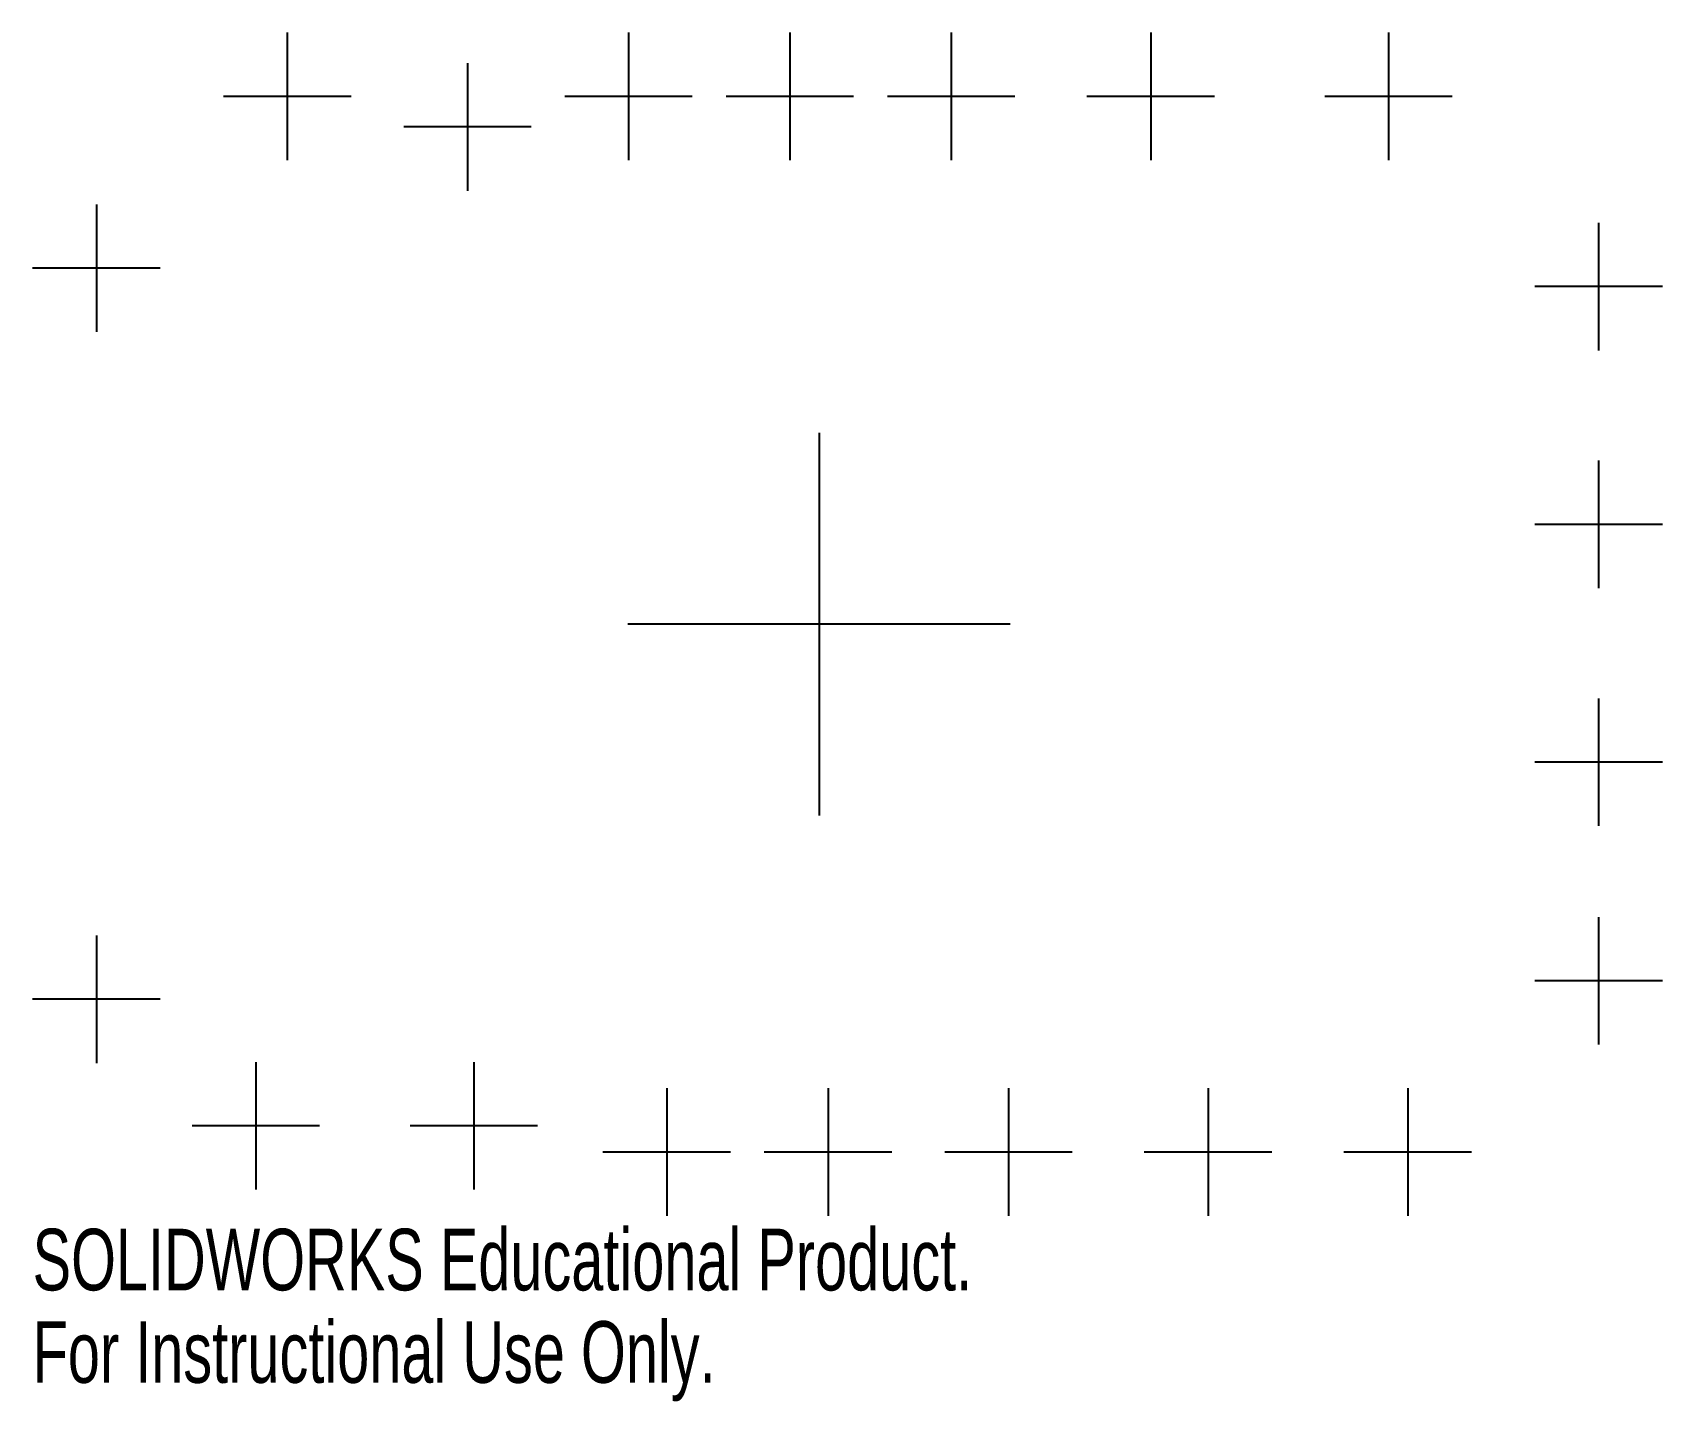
# Model space of a CAD drawing. Header units: millimetres. Extents: x 0 to 127, y -107 to 0.
import ezdxf

# ---------------------------------------------------------------- set-up
doc = ezdxf.new("R2010")
doc.units = ezdxf.units.MM
doc.header["$PDSIZE"] = -1
doc.styles.add('SLDTEXTSTYLE0', font='TXT', dxfattribs={"width": 0.7})

msp = doc.modelspace()

# ---------------------------------------------------------------- linework, layer by layer
at = {"color": 7, "linetype": 'Continuous'}
for p, q in [((19.575, 0.4), (19.575, -9.6)), ((46.325, 0.4), (46.325, -9.6)), ((58.975, 0.4), (58.975, -9.6)), ((71.625, 0.4), (71.625, -9.6)), ((87.275, 0.4), (87.275, -9.6)), ((105.925, 0.4), (105.925, -9.6)), ((33.7, -2), (33.7, -12)), ((24.575, -4.6), (14.575, -4.6)), ((51.325, -4.6), (41.325, -4.6)), ((63.975, -4.6), (53.975, -4.6)), ((76.625, -4.6), (66.625, -4.6)), ((92.275, -4.6), (82.275, -4.6)), ((110.925, -4.6), (100.925, -4.6)), ((38.7, -7), (28.7, -7)), ((4.6, -13.075), (4.6, -23.075)), ((122.4, -14.525), (122.4, -24.525)), ((9.6, -18.075), (-0.4, -18.075)), ((127.4, -19.525), (117.4, -19.525)), ((61.268, -31), (61.268, -61)), ((122.4, -33.175), (122.4, -43.175)), ((127.4, -38.175), (117.4, -38.175)), ((76.268, -46), (46.268, -46)), ((122.4, -51.825), (122.4, -61.825)), ((127.4, -56.825), (117.4, -56.825)), ((122.4, -68.975), (122.4, -78.975)), ((4.6, -70.425), (4.6, -80.425)), ((4.6, -70.425), (4.6, -80.425)), ((4.6, -70.425), (4.6, -80.425)), ((127.4, -73.975), (117.4, -73.975)), ((9.6, -75.425), (-0.4, -75.425)), ((9.6, -75.425), (-0.4, -75.425)), ((9.6, -75.425), (-0.4, -75.425)), ((17.1, -80.35), (17.1, -90.35)), ((34.2, -80.35), (34.2, -90.35)), ((49.325, -82.4), (49.325, -92.4)), ((61.975, -82.4), (61.975, -92.4)), ((76.125, -82.4), (76.125, -92.4)), ((91.775, -82.4), (91.775, -92.4)), ((107.425, -82.4), (107.425, -92.4)), ((22.1, -85.35), (12.1, -85.35)), ((39.2, -85.35), (29.2, -85.35)), ((54.325, -87.4), (44.325, -87.4)), ((66.975, -87.4), (56.975, -87.4)), ((81.125, -87.4), (71.125, -87.4)), ((96.775, -87.4), (86.775, -87.4)), ((112.425, -87.4), (102.425, -87.4))]:
    msp.add_line(p, q, dxfattribs=at)
for p in [(19.575, -4.6), (46.325, -4.6), (58.975, -4.6), (71.625, -4.6), (87.275, -4.6), (105.925, -4.6), (33.7, -7), (4.6, -18.075), (122.4, -19.525), (122.4, -38.175), (61.268, -46), (122.4, -56.825), (122.4, -73.975), (4.6, -75.425), (4.6, -75.425), (4.6, -75.425), (17.1, -85.35), (34.2, -85.35), (49.325, -87.4), (61.975, -87.4), (76.125, -87.4), (91.775, -87.4), (107.425, -87.4)]:
    msp.add_point(p, dxfattribs=at)

# ---------------------------------------------------------------- texts
at = {"color": 7, "linetype": 'Continuous', "char_height": 4.83362, "attachment_point": 1, "style": 'SLDTEXTSTYLE0'}
for s, insert in [('SOLIDWORKS Educational Product.', (-0.4, -93.42)), ('For Instructional Use Only.', (-0.4, -100.67))]:
    msp.add_mtext(s, dxfattribs=dict(at, insert=insert))

doc.saveas('drawing.dxf')
